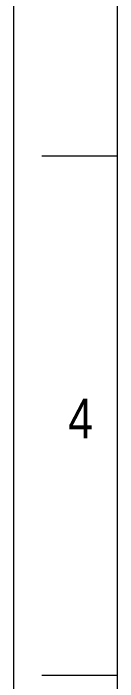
# Model space of a CAD drawing. Header units: inches. Extents: x 5272 to 5866, y 423 to 1263.
# Drawn here: x 5272.3 to 5292.3, y 841.4 to 970 of the extents above; entities that cross this region are included whole.
import ezdxf

# ---------------------------------------------------------------- set-up
doc = ezdxf.new("R2010")
doc.units = ezdxf.units.IN
doc.header["$LTSCALE"] = 4.84
doc.header["$MEASUREMENT"] = 0
doc.layers.get('0').update_dxf_attribs({"linetype": 'CONTINUOUS', "lineweight": 13})
doc.styles.get("Standard").update_dxf_attribs({"font": 'arial.ttf', "width": 0.8})

msp = doc.modelspace()

# ---------------------------------------------------------------- linework, layer by layer
at = {"color": 7, "linetype": 'Continuous'}
for p, q in [((5272.256, 1262.514), (5272.256, 422.514)), ((5292.256, 942.514), (5277.72, 942.514)), ((5292.256, 842.514), (5277.72, 842.514))]:
    msp.add_line(p, q, dxfattribs=at)
at = {"linetype": 'Continuous'}
msp.add_line((5292.256, 442.514), (5292.256, 1242.514), dxfattribs=at)

# ---------------------------------------------------------------- texts
at = {"insert": (5285.138, 892.022), "char_height": 7.624, "attachment_point": 5}
msp.add_mtext_dynamic_manual_height_columns('4', width=50, gutter_width=12.5, heights=[0], dxfattribs=at)

doc.saveas('drawing.dxf')
